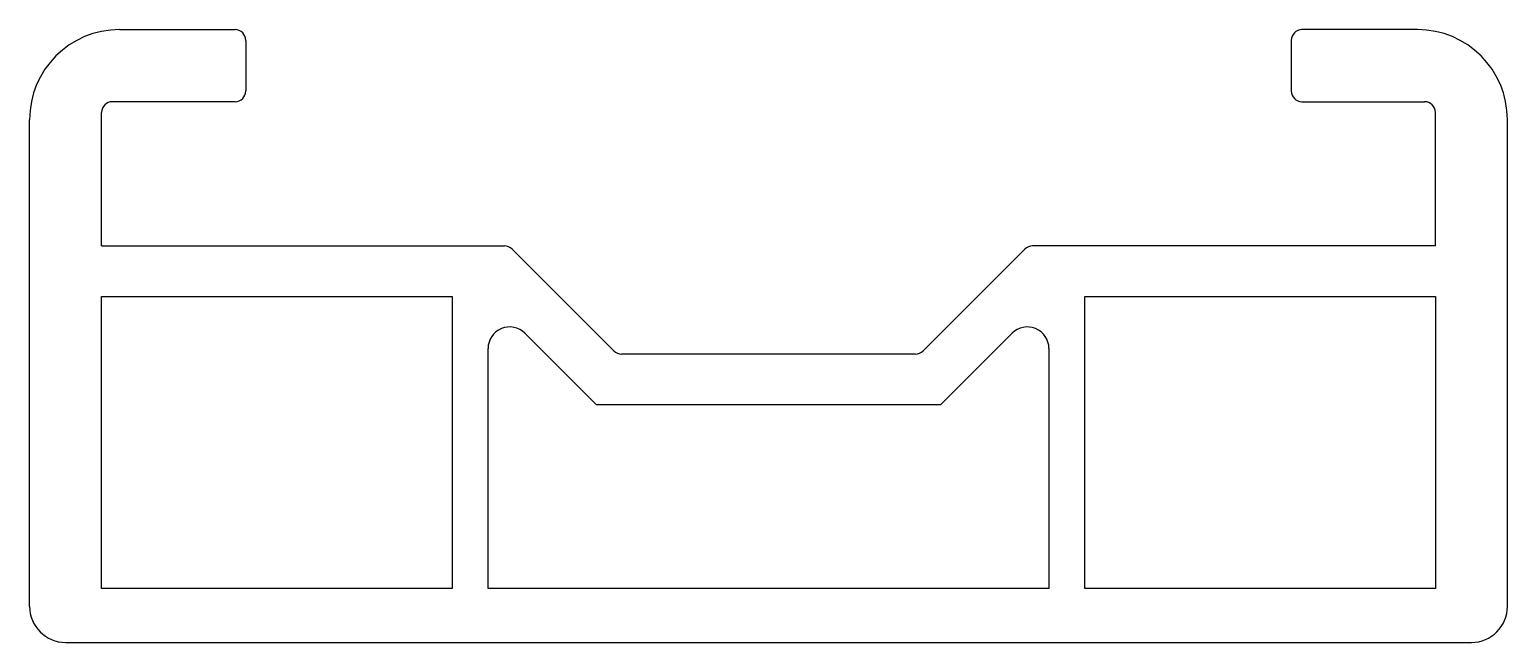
# Model space of a CAD drawing. Extents: x 2421.4 to 2462.4, y 1185 to 1202.
import ezdxf

# ---------------------------------------------------------------- set-up
doc = ezdxf.new("R2010")
doc.units = 0
doc.layers.get('0').update_dxf_attribs({"linetype": 'CONTINUOUS'})

msp = doc.modelspace()

# ---------------------------------------------------------------- linework, layer by layer
at = {"color": 0}
for p, q in [((2423.866, 1201.989), (2427.066, 1201.989)), ((2459.866, 1201.989), (2456.666, 1201.989)), ((2427.366, 1201.689), (2427.366, 1200.289)), ((2456.366, 1201.689), (2456.366, 1200.289)), ((2423.366, 1195.989), (2423.366, 1199.689)), ((2427.066, 1199.989), (2423.666, 1199.989)), ((2456.666, 1199.989), (2460.066, 1199.989)), ((2460.366, 1195.989), (2460.366, 1199.689)), ((2421.366, 1185.989), (2421.366, 1199.489)), ((2462.366, 1185.989), (2462.366, 1199.489)), ((2423.366, 1195.989), (2434.541, 1195.989)), ((2460.366, 1195.989), (2449.19, 1195.989)), ((2437.578, 1193.077), (2434.754, 1195.901)), ((2446.154, 1193.077), (2448.978, 1195.901)), ((2423.366, 1186.489), (2423.366, 1194.589)), ((2423.366, 1194.589), (2433.086, 1194.589)), ((2433.086, 1194.589), (2433.086, 1186.489)), ((2450.646, 1186.489), (2450.646, 1194.589)), ((2450.646, 1194.589), (2460.366, 1194.589)), ((2460.366, 1194.589), (2460.366, 1186.489)), ((2435.11, 1193.565), (2437.086, 1191.589)), ((2446.646, 1191.589), (2448.621, 1193.565)), ((2434.086, 1186.489), (2434.086, 1193.141)), ((2449.646, 1193.141), (2449.646, 1186.489)), ((2445.941, 1192.989), (2437.79, 1192.989)), ((2437.086, 1191.589), (2446.646, 1191.589)), ((2433.086, 1186.489), (2423.366, 1186.489)), ((2449.646, 1186.489), (2434.086, 1186.489)), ((2460.366, 1186.489), (2450.646, 1186.489)), ((2422.366, 1184.989), (2461.366, 1184.989))]:
    msp.add_line(p, q, dxfattribs=at)
for centre, radius, start, end in [((2423.866, 1199.489), 2.5, 90, 180), ((2427.066, 1201.689), 0.3, 0, 90), ((2456.666, 1201.689), 0.3, 90, 180), ((2459.866, 1199.489), 2.5, 0, 90), ((2427.066, 1200.289), 0.3, 270, 0), ((2456.666, 1200.289), 0.3, 180, 270), ((2423.666, 1199.689), 0.3, 90, 180), ((2460.066, 1199.689), 0.3, 0, 90), ((2434.541, 1195.689), 0.3, 45, 90), ((2449.19, 1195.689), 0.3, 90, 135), ((2434.686, 1193.141), 0.6, 45, 180), ((2449.046, 1193.141), 0.6, 0, 135), ((2437.79, 1193.289), 0.3, 225, 270), ((2445.941, 1193.289), 0.3, 270, 315), ((2422.366, 1185.989), 1, 180, 270), ((2461.366, 1185.989), 1, 270, 0)]:
    msp.add_arc(centre, radius, start, end, dxfattribs=at)

doc.saveas('drawing.dxf')
